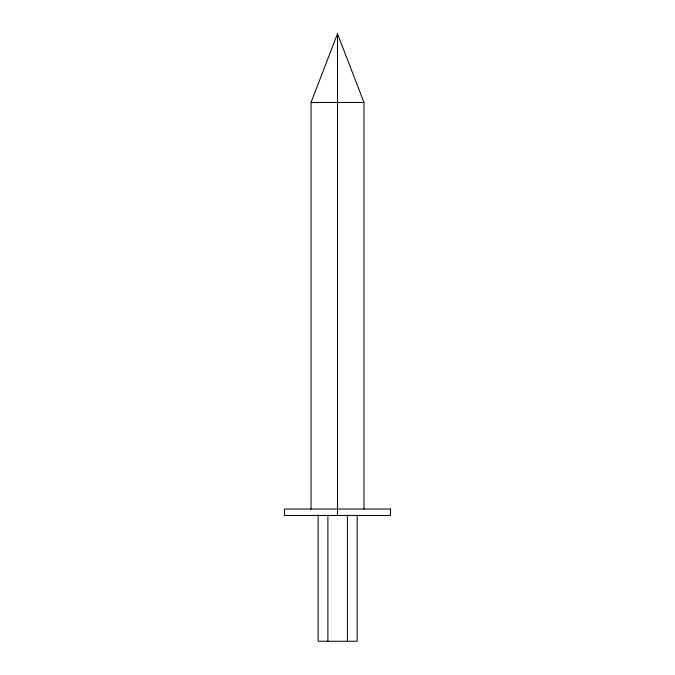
<?xml version="1.0" encoding="UTF-8"?>
<svg xmlns="http://www.w3.org/2000/svg" width="675" height="675" viewBox="0 0 675 675"><rect width="100%" height="100%" fill="white"/><g stroke="black" fill="none" stroke-linecap="round" stroke-linejoin="round"><path stroke-width="1.01" d="M311.032 509.043L311.032 102.465L337.5 33.75L363.968 102.465L363.968 509.043M311.032 102.465L363.968 102.465M357.185 514.958L357.185 641.25L318.136 641.25L318.136 514.958M347.423 514.958L347.423 641.25M337.5 33.75L337.5 515.464M327.898 514.958L327.898 641.25M390.437 509.043L284.563 509.043L284.563 515.464L390.437 515.464L390.437 509.043"/></g></svg>
